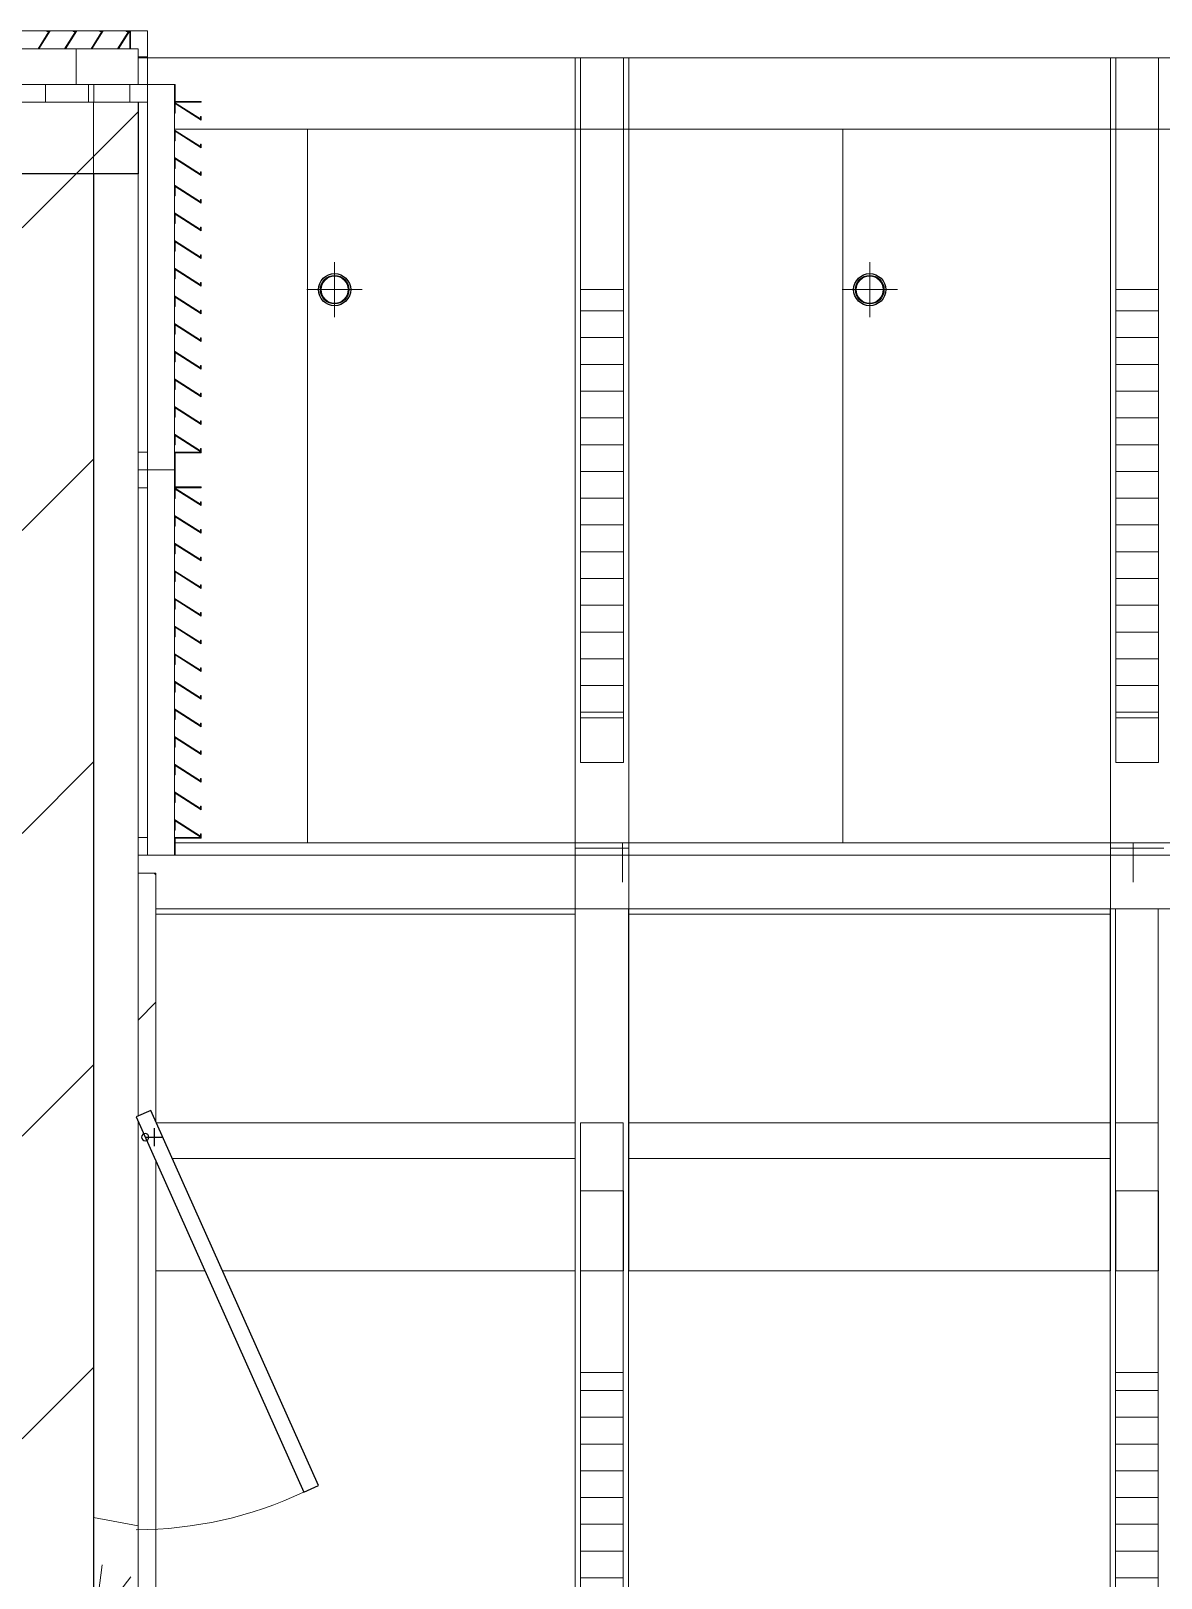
# Model space of a CAD drawing. Header units: millimetres. Extents: x 984 to 425800, y -34355 to 59419.
# Drawn here: x 334565 to 337734, y -13459 to -9123 of the extents above; entities that cross this region are included whole.
import ezdxf

# ---------------------------------------------------------------- set-up
doc = ezdxf.new("R2010")
doc.units = ezdxf.units.MM
for name, color, linetype, lineweight in [('A-DETL-GENF', 2, 'Continuous', 35), ('A-DOOR', 3, 'Continuous', 25), ('A-DOOR-E', 2, 'Continuous', 25), ('A-DOOR-OPNG', 2, 'Continuous', 9), ('A-GENM', 1, 'Continuous', 9), ('A-GLAZ-CURT', 2, 'Continuous', 9), ('A-GLAZ-CWMG', 2, 'Continuous', 9), ('A-WALL', 5, 'Continuous', 9), ('A-WALL-FNSH', 2, 'Continuous', 9), ('A-WALL-PATT', 1, 'Continuous', 9), ('E-LITE-EQPM', 2, 'Continuous', 9), ('WALL-E', 2, 'Continuous', 9)]:
    doc.layers.add(name, color=color, linetype=linetype, lineweight=lineweight)
pattern_1 = [(45, (1017098.17, 0), (-424.26407, 424.26407), [])]

# ---------------------------------------------------------------- blocks, each defined once
blk = doc.blocks.new('DPA_CP_Entrance Louver Grill Vertical Z - Louver Grill Vertical Z-18397986-4110-01 GROUND LEVEL - REFLECTED CEILING PLAN')
at = {"layer": 'A-GLAZ-CURT'}
for p, q in [((716, 0), (716, -50)), ((716, -50), (716, -25)), ((716, -50), (716, -110)), ((716, -110), (716, -50)), ((716, -50), (716, -110)), ((716, -110), (716, -50))]:
    blk.add_line(p, q, dxfattribs=at)
blk = doc.blocks.new('DPA_CP_Entrance Louver Grill Vertical Z - Louver Grill Vertical Z-V12-4110-01 GROUND LEVEL - REFLECTED CEILING PLAN')
at = {"layer": 'A-GLAZ-CURT'}
for p, q in [((-716, -50), (-716, 0)), ((716, 0), (716, -50)), ((-716, -25), (-716, -50)), ((716, -50), (716, -25)), ((-716, -50), (-716, -110)), ((-716, -110), (-716, -50)), ((-716, -50), (-716, -110)), ((-716, -110), (-716, -50)), ((716, -50), (716, -110)), ((716, -110), (716, -50)), ((716, -50), (716, -110)), ((716, -110), (716, -50))]:
    blk.add_line(p, q, dxfattribs=at)
blk = doc.blocks.new('DPA_CP_Entrance Louver Grill Vertical Z - Louver Grill Vertical Z-V18-4110-01 GROUND LEVEL - REFLECTED CEILING PLAN')
at = {"layer": 'A-GLAZ-CURT'}
for p, q in [((-716, -50), (-716, 0)), ((-716, -25), (-716, -50)), ((-716, -50), (-716, -110)), ((-716, -110), (-716, -50)), ((-716, -50), (-716, -110)), ((-716, -110), (-716, -50))]:
    blk.add_line(p, q, dxfattribs=at)
blk = doc.blocks.new('DPA_CP_Entrance Louver Grill Vertical Z - Louver Grill Vertical Z-18398246-4110-01 GROUND LEVEL - REFLECTED CEILING PLAN')
at = {"layer": 'A-GLAZ-CURT'}
for p, q in [((-492, 127), (-492, 200)), ((-492, 200), (-490, 200)), ((-490, 200), (-490, 125)), ((490, 125), (490, 200)), ((490, 200), (492, 200)), ((492, 200), (492, 127)), ((-540, 125), (-540, 127)), ((-540, 127), (-492, 127)), ((-490, 125), (-540, 125)), ((-540, 125), (-540, 50)), ((540, 125), (-540, 125)), ((540, 125), (490, 125)), ((492, 127), (540, 127)), ((540, 127), (540, 125)), ((540, 50), (540, 125)), ((-540, 50), (-490, 50)), ((-540, 0), (-540, 50)), ((-540, 50), (540, 50)), ((-490, 50), (-490, 0)), ((490, 50), (540, 50)), ((490, 23.3), (490, 50)), ((540, 50), (540, 23.3)), ((-490, 0), (-540, 0))]:
    blk.add_line(p, q, dxfattribs=at)
blk = doc.blocks.new('DPA_CP_Entrance Louver Grill Vertical Z - Louver Grill Vertical Z-V19-4110-01 GROUND LEVEL - REFLECTED CEILING PLAN')
at = {"layer": 'A-GLAZ-CURT'}
for p, q in [((-492, 127), (-492, 200)), ((-492, 200), (-490, 200)), ((-490, 200), (-490, 125)), ((490, 125), (490, 200)), ((490, 200), (492, 200)), ((492, 200), (492, 127)), ((-540, 125), (-540, 127)), ((-540, 127), (-492, 127)), ((-490, 125), (-540, 125)), ((-540, 125), (-540, 50)), ((540, 125), (-540, 125)), ((540, 125), (490, 125)), ((492, 127), (540, 127)), ((540, 127), (540, 125)), ((540, 50), (540, 125)), ((-540, 50), (-490, 50)), ((-540, 23.3), (-540, 50)), ((-540, 50), (540, 50)), ((-490, 50), (-490, 23.3)), ((490, 50), (540, 50)), ((490, 23.3), (490, 50)), ((540, 50), (540, 23.3))]:
    blk.add_line(p, q, dxfattribs=at)
blk = doc.blocks.new('System Panel - Facade_Solid Panel 100mm-18104328-4110-01 GROUND LEVEL - REFLECTED CEILING PLAN')
at = {"layer": 'A-GLAZ-CURT'}
for p, q in [((-630, 50), (-630, 150)), ((-630, 150), (630, 150)), ((630, 150), (630, 50)), ((630, 50), (-630, 50))]:
    blk.add_line(p, q, dxfattribs=at)
blk = doc.blocks.new('System Panel - Facade_Solid Panel 100mm-17609121-4110-01 GROUND LEVEL - REFLECTED CEILING PLAN')
at = {"layer": 'A-GLAZ-CURT'}
for p, q in [((-86.7, 50), (-86.7, 150)), ((-86.7, 150), (86.7, 150)), ((86.7, 150), (86.7, 50)), ((86.7, 50), (-86.7, 50))]:
    blk.add_line(p, q, dxfattribs=at)
blk = doc.blocks.new('DPA_CP_Entrance Canopy Lower - Depth 4200-V28-4110-01 GROUND LEVEL - REFLECTED CEILING PLAN')
at = {"layer": 'A-GLAZ-CURT'}
for p, q in [((-678757, -9198), (-677257, -9198)), ((-678757, -9198), (-677257, -9198)), ((-678757, -9398), (-678757, -11398)), ((-678757, -9398), (-677257, -9398)), ((-678006.7, -9398), (-677991.7, -9398)), ((-677871.7, -9398), (-677856.7, -9398)), ((-677257, -11398), (-677257, -9398)), ((-678757, -11398), (-677257, -11398)), ((-678006.7, -11398), (-677856.7, -11398))]:
    blk.add_line(p, q, dxfattribs=at)
blk = doc.blocks.new('DPA_CP_Entrance Canopy Lower - Depth 4200-18126985-4110-01 GROUND LEVEL - REFLECTED CEILING PLAN')
at = {"layer": 'A-GLAZ-CURT'}
for p, q in [((-682130.7, -9198), (-681757, -9198)), ((-682130.7, -9198), (-681757, -9198)), ((-682130.7, -9398), (-682130.7, -11398)), ((-682130.7, -9398), (-681757, -9398)), ((-681757, -11398), (-681757, -9398)), ((-682130.7, -11398), (-681757, -11398))]:
    blk.add_line(p, q, dxfattribs=at)
blk = doc.blocks.new('DPA_AC-SG-PI - A1_1200x1300 mm-11371312-4110-01 GROUND LEVEL - REFLECTED CEILING PLAN')
at = {"layer": 'A-DOOR'}
for p, q in [((-500, -5), (-500, 45)), ((-525, 20), (-475, 20))]:
    blk.add_line(p, q, dxfattribs=at)
for start, end in [(0, 180), (180, 360)]:
    blk.add_arc((-500, -5), 10, start, end, dxfattribs=at)
at = {"layer": 'A-DOOR-E'}
for p, q in [((476.5, 480.9), (-575, 11.1)), ((494.9, 439.9), (476.5, 480.9)), ((-556.6, -30), (494.9, 439.9)), ((-575, 11.1), (-556.6, -30))]:
    blk.add_line(p, q, dxfattribs=at)
at = {"layer": 'A-DOOR-OPNG'}
blk.add_arc((-500, -30.2), 1100, 0, 25.2558, dxfattribs=at)
blk = doc.blocks.new('Rectangular Mullion - Entrance Louver Top-17623525-4110-01 GROUND LEVEL - REFLECTED CEILING PLAN')
at = {"layer": 'A-GLAZ-CWMG'}
for p, q in [((-682232.4, -11433), (-680874.4, -11433)), ((-681006.7, -11413), (-680874.4, -11413)), ((-681006.7, -11413), (-680874.4, -11413)), ((-681006.7, -11433), (-680874.4, -11433)), ((-682182.4, -11583), (-680874.4, -11583)), ((-681006.7, -11583), (-680874.4, -11583))]:
    blk.add_line(p, q, dxfattribs=at)
blk = doc.blocks.new('Rectangular Mullion - Entrance Louver Top-17623526-4110-01 GROUND LEVEL - REFLECTED CEILING PLAN')
at = {"layer": 'A-GLAZ-CWMG'}
for p, q in [((-680874.4, -11413), (-680856.7, -11413)), ((-680874.4, -11413), (-680856.7, -11413)), ((-680874.4, -11433), (-679442.3, -11433)), ((-680874.4, -11433), (-680856.7, -11433)), ((-679506.7, -11413), (-679442.3, -11413)), ((-679506.7, -11413), (-679442.3, -11413)), ((-679506.7, -11433), (-679442.3, -11433)), ((-680874.4, -11583), (-680856.7, -11583)), ((-680874.4, -11583), (-679442.3, -11583)), ((-679506.7, -11583), (-679442.3, -11583))]:
    blk.add_line(p, q, dxfattribs=at)
blk = doc.blocks.new('Rectangular Mullion - Entrance Louver Top-V109-4110-01 GROUND LEVEL - REFLECTED CEILING PLAN')
at = {"layer": 'A-GLAZ-CWMG'}
for p, q in [((-679442.3, -11413), (-679356.7, -11413)), ((-679442.3, -11413), (-679356.7, -11413)), ((-679442.3, -11433), (-678010.3, -11433)), ((-679442.3, -11433), (-679356.7, -11433)), ((-679442.3, -11583), (-679356.7, -11583)), ((-679442.3, -11583), (-678010.3, -11583))]:
    blk.add_line(p, q, dxfattribs=at)
blk = doc.blocks.new('DPA_CP_Entrance Louver Grill Vertical Z - Louver Grill Vertical Z-V119-4110-01 GROUND LEVEL - REFLECTED CEILING PLAN')
at = {"layer": 'A-GLAZ-CURT'}
for p, q in [((716, -50), (716, -25)), ((716, -25), (716, -50)), ((716, -50), (716, -110)), ((716, -110), (716, -50)), ((716, -50), (716, -110)), ((716, -110), (716, -50))]:
    blk.add_line(p, q, dxfattribs=at)
blk = doc.blocks.new('DPA_CP_Entrance Louver Grill Vertical Z - Louver Grill Vertical Z-V120-4110-01 GROUND LEVEL - REFLECTED CEILING PLAN')
at = {"layer": 'A-GLAZ-CURT'}
for p, q in [((-716, -25), (-716, -50)), ((-716, -50), (-716, -25)), ((716, -50), (716, -25)), ((716, -25), (716, -50)), ((-716, -50), (-716, -110)), ((-716, -110), (-716, -50)), ((-716, -50), (-716, -110)), ((-716, -110), (-716, -50)), ((716, -50), (716, -110)), ((716, -110), (716, -50)), ((716, -50), (716, -110)), ((716, -110), (716, -50))]:
    blk.add_line(p, q, dxfattribs=at)
blk = doc.blocks.new('DPA_CP_Entrance Louver Grill Vertical Z - Louver Grill Vertical Z-V121-4110-01 GROUND LEVEL - REFLECTED CEILING PLAN')
at = {"layer": 'A-GLAZ-CURT'}
for p, q in [((-716, -25), (-716, -50)), ((-716, -50), (-716, -25)), ((-716, -50), (-716, -110)), ((-716, -110), (-716, -50)), ((-716, -50), (-716, -110)), ((-716, -110), (-716, -50))]:
    blk.add_line(p, q, dxfattribs=at)
blk = doc.blocks.new('System Panel - DPA-AR_Metal Ceiling Rectangular Panel-12679260-4110-01 GROUND LEVEL - REFLECTED CEILING PLAN')
at = {"layer": 'A-GLAZ-CURT'}
for p, q in [((-682357.4, -12283), (-682357.4, -14683)), ((-682357.4, -14683), (-682357.4, -12283)), ((-682135.9, -12283), (-681007.4, -12283)), ((-681007.4, -12283), (-681007.4, -14683)), ((-681007.4, -14683), (-681007.4, -12598)), ((-682182.4, -14683), (-681007.4, -14683)), ((-681007.4, -14683), (-682182.4, -14683))]:
    blk.add_line(p, q, dxfattribs=at)
blk = doc.blocks.new('System Panel - DPA-AR_Metal Ceiling Rectangular Panel-V129-4110-01 GROUND LEVEL - REFLECTED CEILING PLAN')
at = {"layer": 'A-GLAZ-CURT'}
for p, q in [((-680857.4, -12283), (-680857.4, -14683)), ((-680857.4, -14683), (-680857.4, -12283)), ((-680857.4, -12283), (-679507.4, -12283)), ((-679507.4, -12283), (-679507.4, -14683)), ((-679507.4, -14683), (-679507.4, -12598)), ((-680857.4, -14683), (-679507.4, -14683)), ((-679507.4, -14683), (-680857.4, -14683))]:
    blk.add_line(p, q, dxfattribs=at)
blk = doc.blocks.new('DPA_CP_Metal Ceiling Luminaire - Linear Luminaire Entrance-V130-4110-01 GROUND LEVEL - REFLECTED CEILING PLAN')
at = {"layer": 'A-GLAZ-CURT'}
h = blk.add_hatch(dxfattribs=at)
h.set_pattern_fill('FP_14', color=256, style=0, pattern_type=2)
h.set_pattern_definition([(0, (-679466.046, -16082.944), (0, -75), [])])
h.paths.add_polyline_path([(-680872.4, -16482.9), (-680872.4, -15282.9), (-680992.4, -15282.9), (-680992.4, -16482.9)])
for p, q in [((-680992.4, -15282.9), (-680992.4, -16482.9)), ((-680872.4, -15282.9), (-680992.4, -15282.9)), ((-680992.4, -15282.9), (-680872.4, -15282.9)), ((-680992.4, -16482.9), (-680992.4, -15282.9)), ((-680872.4, -16482.9), (-680872.4, -15282.9)), ((-680872.4, -15282.9), (-680872.4, -16482.9)), ((-680992.4, -16482.9), (-680872.4, -16482.9)), ((-680872.4, -16482.9), (-680992.4, -16482.9))]:
    blk.add_line(p, q, dxfattribs=at)
blk = doc.blocks.new('DPA_CP_Metal Ceiling Panel - Vertical Panel Entrance-V132-4110-01 GROUND LEVEL - REFLECTED CEILING PLAN')
at = {"layer": 'A-GLAZ-CURT'}
for p, q in [((-680992.4, -12182.9), (-680872.4, -12182.9)), ((-680992.4, -12182.9), (-680992.4, -12882.9)), ((-680992.4, -12182.9), (-680992.4, -12882.9)), ((-680872.4, -12182.9), (-680992.4, -12182.9)), ((-680992.4, -12182.9), (-680872.4, -12182.9)), ((-680992.4, -12882.9), (-680992.4, -12182.9)), ((-680872.4, -12182.9), (-680872.4, -12882.9)), ((-680872.4, -12373), (-680872.4, -12182.9)), ((-680872.4, -12182.9), (-680872.4, -12882.9)), ((-680872.4, -12882.9), (-680872.4, -12598)), ((-680992.4, -12882.9), (-680872.4, -12882.9)), ((-680992.4, -12882.9), (-680872.4, -12882.9)), ((-680872.4, -12882.9), (-680992.4, -12882.9))]:
    blk.add_line(p, q, dxfattribs=at)
blk = doc.blocks.new('System Panel - DPA-AR_Metal Ceiling Rectangular Panel-V138-4110-01 GROUND LEVEL - REFLECTED CEILING PLAN')
at = {"layer": 'A-GLAZ-CURT'}
for p, q in [((-682357.4, -12183), (-682357.4, -12283)), ((-682357.4, -12283), (-682357.4, -12183)), ((-682180.6, -12183), (-681007.4, -12183)), ((-681007.4, -12183), (-681007.4, -12283)), ((-681007.4, -12283), (-682135.9, -12283))]:
    blk.add_line(p, q, dxfattribs=at)
blk = doc.blocks.new('System Panel - DPA-AR_Metal Ceiling Rectangular Panel-V139-4110-01 GROUND LEVEL - REFLECTED CEILING PLAN')
at = {"layer": 'A-GLAZ-CURT'}
for p, q in [((-680857.4, -12183), (-680857.4, -12283)), ((-680857.4, -12283), (-680857.4, -12183)), ((-680857.4, -12183), (-679507.4, -12183)), ((-679507.4, -12183), (-679507.4, -12283)), ((-679507.4, -12283), (-680857.4, -12283))]:
    blk.add_line(p, q, dxfattribs=at)
blk = doc.blocks.new('DPA_CP_Metal Ceiling Panel - Vertical Panel Entrance-V188-4110-01 GROUND LEVEL - REFLECTED CEILING PLAN')
at = {"layer": 'A-GLAZ-CURT'}
for p, q in [((-679492.4, -11583), (-679372.4, -11583)), ((-679492.4, -11583), (-679492.4, -12182.9)), ((-679492.4, -11583), (-679492.4, -12182.9)), ((-679372.4, -11583), (-679492.4, -11583)), ((-679492.4, -11583), (-679372.4, -11583)), ((-679492.4, -12182.9), (-679492.4, -11583)), ((-679372.4, -11583), (-679372.4, -12182.9)), ((-679372.4, -12182.9), (-679372.4, -11583)), ((-679372.4, -11583), (-679372.4, -12182.9)), ((-679492.4, -12182.9), (-679372.4, -12182.9)), ((-679492.4, -12182.9), (-679372.4, -12182.9)), ((-679372.4, -12182.9), (-679492.4, -12182.9))]:
    blk.add_line(p, q, dxfattribs=at)
blk = doc.blocks.new('System Panel - DPA-AR_Metal Ceiling Rectangular Panel-V189-4110-01 GROUND LEVEL - REFLECTED CEILING PLAN')
at = {"layer": 'A-GLAZ-CURT'}
for p, q in [((-680857.4, -11583), (-680857.4, -12183)), ((-680857.4, -12183), (-680857.4, -11583)), ((-680857.4, -11583), (-679507.4, -11583)), ((-679507.4, -11583), (-679507.4, -12183)), ((-679507.4, -12183), (-680857.4, -12183))]:
    blk.add_line(p, q, dxfattribs=at)
blk = doc.blocks.new('System Panel - DPA-AR_Metal Ceiling Rectangular Panel-V190-4110-01 GROUND LEVEL - REFLECTED CEILING PLAN')
at = {"layer": 'A-GLAZ-CURT'}
for p, q in [((-682357.4, -12183), (-682357.4, -11583)), ((-682182.4, -11583), (-681007.4, -11583)), ((-681007.4, -11583), (-681007.4, -12183)), ((-682357.4, -11683), (-682357.4, -12183)), ((-681007.4, -12183), (-682180.6, -12183))]:
    blk.add_line(p, q, dxfattribs=at)
blk = doc.blocks.new('GM_Louver Grill Vertical Z - Z Profile-18333757-4110-01 GROUND LEVEL - REFLECTED CEILING PLAN')
at = {"layer": 'A-GENM'}
for p, q in [((0.1, 0), (46.4, 73)), ((50, 75), (3.7, 2)), ((40, 73), (40, 75)), ((40, 75), (50, 75)), ((46.4, 73), (40, 73)), ((30, 0), (0.1, 0)), ((3.7, 2), (30, 2)), ((30, 2), (30, 0))]:
    blk.add_line(p, q, dxfattribs=at)
blk = doc.blocks.new('System Panel - DPA-AR_Metal Ceiling Rectangular Panel-12681539-4110-01 GROUND LEVEL - REFLECTED CEILING PLAN')
at = {"layer": 'A-GLAZ-CURT'}
for p, q in [((-682182.4, -11598), (-681006.7, -11598)), ((-681006.7, -12598), (-681006.7, -11598)), ((-681006.7, -11598), (-681006.7, -12598)), ((-682044.5, -12598), (-682182.4, -12598)), ((-681006.7, -12598), (-681995.2, -12598))]:
    blk.add_line(p, q, dxfattribs=at)
blk = doc.blocks.new('System Panel - DPA-AR_Metal Ceiling Rectangular Panel-V193-4110-01 GROUND LEVEL - REFLECTED CEILING PLAN')
at = {"layer": 'A-GLAZ-CURT'}
for p, q in [((-680856.7, -12598), (-680856.7, -11598)), ((-680856.7, -11598), (-679506.7, -11598)), ((-679506.7, -12598), (-679506.7, -11598)), ((-679506.7, -11598), (-679506.7, -12598)), ((-679506.7, -12598), (-680856.7, -12598))]:
    blk.add_line(p, q, dxfattribs=at)
blk = doc.blocks.new('System Panel - DPA-AR_Metal Ceiling Rectangular Panel-V194-4110-01 GROUND LEVEL - REFLECTED CEILING PLAN')
at = {"layer": 'A-GLAZ-CURT'}
for p, q in [((-679506.7, -9198), (-680856.7, -9198)), ((-680856.7, -9198), (-680856.7, -9398)), ((-680856.7, -11598), (-680856.7, -9198)), ((-680856.7, -9198), (-679506.7, -9198)), ((-679506.7, -9398), (-679506.7, -9198)), ((-679506.7, -9198), (-679506.7, -11598)), ((-680856.7, -11398), (-680856.7, -11433)), ((-679506.7, -11433), (-679506.7, -11398)), ((-679506.7, -11598), (-680856.7, -11598)), ((-679506.7, -11598), (-679506.7, -11583))]:
    blk.add_line(p, q, dxfattribs=at)
blk = doc.blocks.new('System Panel - DPA-AR_Metal Ceiling Rectangular Panel-V195-4110-01 GROUND LEVEL - REFLECTED CEILING PLAN')
at = {"layer": 'A-GLAZ-CURT'}
for p, q in [((-681006.7, -9198), (-682232.4, -9198)), ((-682232.4, -9198), (-681006.7, -9198)), ((-681006.7, -9398), (-681006.7, -9198)), ((-681006.7, -9198), (-681006.7, -11598)), ((-682356.7, -9273), (-682356.7, -9323)), ((-682356.7, -9323), (-682356.7, -9273)), ((-681006.7, -11433), (-681006.7, -11398)), ((-681006.7, -11598), (-682182.4, -11598)), ((-681006.7, -11598), (-681006.7, -11583))]:
    blk.add_line(p, q, dxfattribs=at)
blk = doc.blocks.new('DPA_CP_Metal Ceiling Panel - Vertical Panel Entrance-12681695-4110-01 GROUND LEVEL - REFLECTED CEILING PLAN')
at = {"layer": 'A-GLAZ-CURT'}
for p, q in [((-680991.7, -9198), (-680871.7, -9198)), ((-680991.7, -9198), (-680991.7, -11173)), ((-680991.7, -9198), (-680991.7, -9398)), ((-680871.7, -9198), (-680991.7, -9198)), ((-680991.7, -9198), (-680871.7, -9198)), ((-680991.7, -11173), (-680991.7, -9198)), ((-680871.7, -9198), (-680871.7, -11173)), ((-680871.7, -9398), (-680871.7, -9198)), ((-680871.7, -9198), (-680871.7, -11173)), ((-680991.7, -11173), (-680871.7, -11173)), ((-680871.7, -11173), (-680991.7, -11173))]:
    blk.add_line(p, q, dxfattribs=at)
blk = doc.blocks.new('DPA_CP_Metal Ceiling Luminaire - Linear Luminaire Entrance-V144-4110-01 GROUND LEVEL - REFLECTED CEILING PLAN')
at = {"layer": 'A-GLAZ-CURT'}
h = blk.add_hatch(dxfattribs=at)
h.set_pattern_fill('FP_19', color=256, style=0, pattern_type=2)
h.set_pattern_definition([(0, (-868791.046, 10942.52), (0, -75), [])])
h.paths.add_polyline_path([(-870197.4, 10542.5), (-870197.4, 11742.5), (-870317.4, 11742.5), (-870317.4, 10542.5), (-870225.5, 10542.5)])
for p, q in [((-870317.4, 11742.5), (-870197.4, 11742.5)), ((-870317.4, 10542.5), (-870317.4, 11742.5)), ((-870197.4, 11742.5), (-870197.4, 10542.5)), ((-870197.4, 10542.5), (-870317.4, 10542.5))]:
    blk.add_line(p, q, dxfattribs=at)
blk = doc.blocks.new('DPA_CP_Metal Ceiling Panel - Vertical Panel Entrance-17541638-4110-01 GROUND LEVEL - REFLECTED CEILING PLAN')
at = {"layer": 'A-GLAZ-CURT'}
for p, q in [((-682491.7, -9273), (-682491.7, -9323)), ((-682491.7, -9273), (-682491.7, -9323)), ((-682491.7, -9323), (-682491.7, -9273)), ((-682371.7, -9273), (-682371.7, -9323)), ((-682371.7, -9323), (-682371.7, -9273)), ((-682371.7, -9273), (-682371.7, -9323))]:
    blk.add_line(p, q, dxfattribs=at)
blk = doc.blocks.new('D1 - D1-12676964-4110-01 GROUND LEVEL - REFLECTED CEILING PLAN')
at = {"layer": 'A-DETL-GENF', "lineweight": 25}
for radius in [45, 40]:
    blk.add_circle((0, 0), radius, dxfattribs=at)
at = {"layer": 'E-LITE-EQPM'}
for p, q in [((0, 77.5), (0, -77.5)), ((-77.5, 0), (77.5, 0))]:
    blk.add_line(p, q, dxfattribs=at)
blk.add_circle((0, 0), 38, dxfattribs=at)
blk = doc.blocks.new('DPA_CP_Metal Ceiling Panel - Vertical Panel Entrance-V200-4110-01 GROUND LEVEL - REFLECTED CEILING PLAN')
at = {"layer": 'A-GLAZ-CURT'}
for p, q in [((-680991.7, -12373), (-680871.7, -12373)), ((-680991.7, -12373), (-680991.7, -12598)), ((-680991.7, -12373), (-680871.7, -12373)), ((-680991.7, -12598), (-680991.7, -12373)), ((-680871.7, -12373), (-680871.7, -12598)), ((-680871.7, -12598), (-680871.7, -12373)), ((-680871.7, -12373), (-680871.7, -12598)), ((-680991.7, -12598), (-680871.7, -12598)), ((-680871.7, -12598), (-680991.7, -12598))]:
    blk.add_line(p, q, dxfattribs=at)
blk = doc.blocks.new('DPA_CP_Entrance Louver Grill Vertical Z - Louver Grill Vertical Z-V214-4110-01 GROUND LEVEL - REFLECTED CEILING PLAN')
at = {"layer": 'A-GLAZ-CURT'}
for p, q in [((-695.6, 200), (-695.6, 150)), ((-695.6, 150), (-695.6, 200)), ((-695.6, 200), (-693.6, 200)), ((-693.6, 150), (-693.6, 200)), ((-693.6, 200), (-693.6, 150)), ((693.6, 200), (693.6, 150)), ((693.6, 150), (693.6, 200)), ((693.6, 200), (695.6, 200)), ((695.6, 150), (695.6, 200)), ((695.6, 200), (695.6, 150)), ((743.6, 127), (716.9, 127)), ((716.9, 127), (743.6, 127)), ((716.9, 125), (743.6, 125)), ((743.6, 125), (716.9, 125)), ((743.6, 125), (716.9, 125)), ((743.6, 125), (716.9, 125)), ((743.6, 125), (716.9, 125)), ((743.6, 125), (716.9, 125)), ((743.6, 125), (743.6, 127)), ((743.6, 127), (743.6, 125)), ((743.6, 50), (743.6, 125)), ((-743.6, 50), (-743.6, 0)), ((-693.6, 50), (-743.6, 50)), ((-743.6, 50), (-693.6, 50)), ((-743.6, 0), (-743.6, 50)), ((-743.6, 50), (743.6, 50)), ((457.6, 50), (-743.6, 50)), ((-743.6, 50), (457.6, 50)), ((457.6, 50), (-743.6, 50)), ((-693.6, 0), (-693.6, 50)), ((-693.6, 50), (-693.6, 0)), ((592.6, 50), (577.6, 50)), ((577.6, 50), (592.6, 50)), ((592.6, 50), (577.6, 50)), ((693.6, 50), (743.6, 50)), ((693.6, 0), (693.6, 50)), ((743.6, 50), (743.6, 0)), ((-743.6, 0), (-693.6, 0)), ((-693.6, 0), (-743.6, 0)), ((743.6, 0), (693.6, 0))]:
    blk.add_line(p, q, dxfattribs=at)
blk = doc.blocks.new('GM_Louver Grill Vertical Z - Z Profile-12310198-4110-01 GROUND LEVEL - REFLECTED CEILING PLAN')
at = {"layer": 'A-GENM'}
for p, q in [((46.4, 73), (15.9, 25)), ((15.9, 25), (46.4, 73)), ((18.3, 25), (50, 75)), ((50, 75), (18.3, 25)), ((50, 75), (40, 75)), ((40, 75), (40, 73)), ((40, 73), (40, 75)), ((40, 75), (50, 75)), ((40, 73), (46.4, 73)), ((46.4, 73), (40, 73))]:
    blk.add_line(p, q, dxfattribs=at)
blk = doc.blocks.new('GM_Louver Grill Vertical Z - Z Profile-18333892-4110-01 GROUND LEVEL - REFLECTED CEILING PLAN')
at = {"layer": 'A-GENM'}
for p, q in [((50, 75), (40, 75)), ((40, 75), (50, 75))]:
    blk.add_line(p, q, dxfattribs=at)
blk = doc.blocks.new('Rectangular Mullion - 50x200-17623913-4110-01 GROUND LEVEL - REFLECTED CEILING PLAN')
at = {"layer": 'A-GLAZ-CWMG'}
for p, q in [((-683692.9, -9123), (-682205.7, -9123)), ((-683692.9, -9123), (-682205.7, -9123)), ((-682205.7, -9198), (-682205.7, -9123)), ((-682205.7, -9123), (-682205.7, -9198)), ((-682491.7, -9323), (-683692.9, -9323)), ((-683692.9, -9323), (-682491.7, -9323)), ((-682356.7, -9323), (-682371.7, -9323)), ((-682371.7, -9323), (-682356.7, -9323))]:
    blk.add_line(p, q, dxfattribs=at)

msp = doc.modelspace()

# ---------------------------------------------------------------- hatches: boundary and pattern name
at = {"layer": 'A-WALL-PATT'}
h = msp.add_hatch(dxfattribs=at)
h.set_pattern_fill('FP_2', color=256, style=0, pattern_type=2)
h.set_pattern_definition(pattern_1)
h.paths.add_polyline_path([(334279.2, -9523), (334865.8, -9523), (334865.8, -9323), (322692.5, -9323), (322692.5, -9523), (333552.8, -9523)])
h = msp.add_hatch(dxfattribs=at)
h.set_pattern_fill('FP_2', color=256, style=0, pattern_type=2)
h.set_pattern_definition(pattern_1)
h.paths.add_polyline_path([(334740.8, -17123), (334740.8, -9323), (334540.8, -9323), (334540.8, -17123)])
h = msp.add_hatch(dxfattribs=at)
h.set_pattern_fill('FP_4', color=256, angle=130, style=0, pattern_type=2)
h.set_pattern_definition([(40, (334740.8, -13590.5), (-318.8, 3643.7), [381, -4191]), (95, (334740.8, -13590.5), (3821, -705), [304.8, -3352.8]), (349.55, (334714.2, -13287), (3502.3, 2938.9), [323.8, -3561.8]), (43.82, (335757, -13590.5), (-841, 5421.6), [571.5, -6286.5]), (353.36, (335686.7, -13138.7), (4948.6, 4748), [485.7, -5342.7]), (98.82, (335757, -13590.5), (4948.5, 4748), [457.2, -5029.2]), (69, (335502.8, -13082.5), (-2045.3, 3032.3), [381, -4191]), (124, (335502.8, -13082.5), (3683.8, 1236), [304.8, -3352.8]), (18.55, (335332.4, -12829.8), (1638.4, 4268.3), [323.8, -3561.8]), (52.5, (334740.8, -13590.5), (1691.1, 61.77), [167.64, -3144.5, 167.64, -6601.46]), (52.5, (334740.8, -13590.5), (1691.1, 61.77), [-3479.8, -3235.96, 167.64, -3197.86]), (82.5, (334740.8, -13590.5), (2003.6, 1336.4), [167.64, -1772.9, 167.64, -4351]), (82.5, (334740.8, -13590.5), (2003.6, 1336.4), [-2108.2, -3068.3, 167.64, -1115.06]), (122.5, (334740.8, -14723.3), (-114.58, 2711.82), [167.64, -1102.36, 167.64, -9052.56]), (122.5, (334740.8, -14723.3), (-114.58, 2711.82), [-1437.64, -3794.76, 167.64, -5090.16]), (132.5, (334740.8, -15231.3), (508.5, 2962.6), [167.64, -1483.36, 167.64, -6197.6]), (132.5, (334740.8, -15231.3), (508.5, 2962.6), [-1818.64, -2463.8, 167.64, -3566.16])])
h.paths.add_polyline_path([(334740.8, -17858), (334865.8, -17858), (334865.8, -17832.9), (334740.8, -17832.9)])
h.paths.add_polyline_path([(334740.8, -17692.9), (334865.8, -17692.9), (334865.8, -9523), (334740.8, -9523), (334740.8, -16228.2)])
h = msp.add_hatch(dxfattribs=at)
h.set_pattern_fill('FP_7', color=256, style=0, pattern_type=2)
h.set_pattern_definition([(45, (1017098.2, 0), (-1060.6602, 1060.6602), []), (135, (1017098.2, 0), (-1060.6602, -1060.6602), [])])
h.paths.add_polyline_path([(334865.8, -17233), (334915.8, -17233), (334915.8, -12289.3), (334889.3, -12230.1), (334878.7, -12230.1), (334878.7, -12206.4), (334865.8, -12177.4), (334865.8, -16228.2)])
h.paths.add_polyline_path([(334915.8, -12179), (334915.8, -11483), (334865.8, -11483), (334867.5, -12163.4), (334901.9, -12148)])

# ---------------------------------------------------------------- linework, layer by layer
at = {"layer": 'A-WALL'}
for p, q in [((334540.8, -9323), (334740.8, -9323)), ((334740.8, -9323), (334865.8, -9323)), ((334740.8, -9323), (334865.8, -9323)), ((334740.8, -9323), (334740.8, -9523)), ((334865.8, -11483), (334865.8, -12123)), ((334865.8, -12123), (334865.8, -11483)), ((334865.8, -12123), (334865.8, -12164.1)), ((334865.8, -12164.1), (334865.8, -12123)), ((334865.8, -12177.4), (334865.8, -13323)), ((334865.8, -13323), (334865.8, -12177.4)), ((334865.8, -13323), (334865.8, -17233)), ((334865.8, -17233), (334865.8, -13323))]:
    msp.add_line(p, q, dxfattribs=at)
at = {"layer": 'A-WALL', "color": 7, "lineweight": 25}
for p, q in [((334865.8, -9323), (334865.8, -9523)), ((334865.8, -9323), (334865.8, -9523)), ((334740.8, -9523), (328110.8, -9523)), ((334865.8, -9523), (334740.8, -9523)), ((334740.8, -9523), (334740.8, -12123)), ((334740.8, -12123), (334740.8, -13323)), ((334740.8, -13323), (334740.8, -17123))]:
    msp.add_line(p, q, dxfattribs=at)
at = {"layer": 'A-WALL-FNSH', "color": 250}
for p, q in [((334740.8, -12123), (334740.8, -9523)), ((334865.8, -9523), (334865.8, -11483)), ((334865.8, -11483), (334915.8, -11483)), ((334915.8, -11483), (334915.8, -12123)), ((334740.8, -13323), (334740.8, -12123)), ((334915.8, -12123), (334915.8, -12179)), ((334915.8, -12289.3), (334915.8, -13323)), ((334740.8, -17692.9), (334740.8, -13323)), ((334915.8, -13323), (334915.8, -17182.9))]:
    msp.add_line(p, q, dxfattribs=at)
at = {"layer": 'WALL-E'}
msp.add_line((334540.8, -9323), (334740.8, -9323), dxfattribs=at)

# ---------------------------------------------------------------- block references
at = {"layer": 'A-DOOR-E', "rotation": 270}
msp.add_blockref('DPA_AC-SG-PI - A1_1200x1300 mm-11371312-4110-01 GROUND LEVEL - REFLECTED CEILING PLAN', (334890.8, -12723), dxfattribs=at)
at = {"layer": 'A-GENM'}
for name, p in [('GM_Louver Grill Vertical Z - Z Profile-12310198-4110-01 GROUND LEVEL - REFLECTED CEILING PLAN', (334569.6, -9198)), ('GM_Louver Grill Vertical Z - Z Profile-18333892-4110-01 GROUND LEVEL - REFLECTED CEILING PLAN', (334569.6, -9198)), ('GM_Louver Grill Vertical Z - Z Profile-12310198-4110-01 GROUND LEVEL - REFLECTED CEILING PLAN', (334643.9, -9198)), ('GM_Louver Grill Vertical Z - Z Profile-18333892-4110-01 GROUND LEVEL - REFLECTED CEILING PLAN', (334643.9, -9198)), ('GM_Louver Grill Vertical Z - Z Profile-12310198-4110-01 GROUND LEVEL - REFLECTED CEILING PLAN', (334718.2, -9198)), ('GM_Louver Grill Vertical Z - Z Profile-18333892-4110-01 GROUND LEVEL - REFLECTED CEILING PLAN', (334718.2, -9198)), ('GM_Louver Grill Vertical Z - Z Profile-12310198-4110-01 GROUND LEVEL - REFLECTED CEILING PLAN', (334792.5, -9198)), ('GM_Louver Grill Vertical Z - Z Profile-18333892-4110-01 GROUND LEVEL - REFLECTED CEILING PLAN', (334792.5, -9198))]:
    msp.add_blockref(name, p, dxfattribs=at)
at = {"layer": 'A-GENM', "rotation": 270.0000000000005}
for p in [(334967.5, -9323), (334967.5, -9400.5), (334967.5, -9478), (334967.5, -9555.5), (334967.5, -9633), (334967.5, -9710.5), (334967.5, -9788), (334967.5, -9865.5), (334967.5, -9943), (334967.5, -10020.5), (334967.5, -10098), (334967.5, -10175.5), (334967.5, -10253), (334967.5, -10403), (334967.5, -10480.5), (334967.5, -10558), (334967.5, -10635.5), (334967.5, -10713), (334967.5, -10790.5), (334967.5, -10868), (334967.5, -10945.5), (334967.5, -11023), (334967.5, -11100.5), (334967.5, -11178), (334967.5, -11255.5), (334967.5, -11333)]:
    msp.add_blockref('GM_Louver Grill Vertical Z - Z Profile-18333757-4110-01 GROUND LEVEL - REFLECTED CEILING PLAN', p, dxfattribs=at)
at = {"layer": 'A-GLAZ-CURT'}
for name, p in [('DPA_CP_Entrance Louver Grill Vertical Z - Louver Grill Vertical Z-V214-4110-01 GROUND LEVEL - REFLECTED CEILING PLAN', (334148.9, -9323)), ('System Panel - Facade_Solid Panel 100mm-18104328-4110-01 GROUND LEVEL - REFLECTED CEILING PLAN', (334062.5, -9323)), ('System Panel - Facade_Solid Panel 100mm-17609121-4110-01 GROUND LEVEL - REFLECTED CEILING PLAN', (334779.1, -9323)), ('System Panel - DPA-AR_Metal Ceiling Rectangular Panel-V195-4110-01 GROUND LEVEL - REFLECTED CEILING PLAN', (1017098.2, 0)), ('DPA_CP_Entrance Canopy Lower - Depth 4200-18126985-4110-01 GROUND LEVEL - REFLECTED CEILING PLAN', (1017098.2, 0)), ('DPA_CP_Entrance Canopy Lower - Depth 4200-V28-4110-01 GROUND LEVEL - REFLECTED CEILING PLAN', (1014098.2, 0)), ('DPA_CP_Metal Ceiling Panel - Vertical Panel Entrance-12681695-4110-01 GROUND LEVEL - REFLECTED CEILING PLAN', (1017098.2, 0)), ('System Panel - DPA-AR_Metal Ceiling Rectangular Panel-V194-4110-01 GROUND LEVEL - REFLECTED CEILING PLAN', (1017098.2, 0)), ('DPA_CP_Entrance Canopy Lower - Depth 4200-V28-4110-01 GROUND LEVEL - REFLECTED CEILING PLAN', (1015598.2, 0)), ('DPA_CP_Metal Ceiling Panel - Vertical Panel Entrance-12681695-4110-01 GROUND LEVEL - REFLECTED CEILING PLAN', (1018598.2, 0)), ('DPA_CP_Metal Ceiling Panel - Vertical Panel Entrance-17541638-4110-01 GROUND LEVEL - REFLECTED CEILING PLAN', (1017098.2, 0)), ('DPA_CP_Metal Ceiling Luminaire - Linear Luminaire Entrance-V144-4110-01 GROUND LEVEL - REFLECTED CEILING PLAN', (1206423.9, -21590.5)), ('DPA_CP_Metal Ceiling Luminaire - Linear Luminaire Entrance-V144-4110-01 GROUND LEVEL - REFLECTED CEILING PLAN', (1207923.9, -21590.5)), ('System Panel - DPA-AR_Metal Ceiling Rectangular Panel-V190-4110-01 GROUND LEVEL - REFLECTED CEILING PLAN', (1017098.2, 0)), ('System Panel - DPA-AR_Metal Ceiling Rectangular Panel-12681539-4110-01 GROUND LEVEL - REFLECTED CEILING PLAN', (1017098.2, 0)), ('System Panel - DPA-AR_Metal Ceiling Rectangular Panel-V189-4110-01 GROUND LEVEL - REFLECTED CEILING PLAN', (1017098.2, 0)), ('System Panel - DPA-AR_Metal Ceiling Rectangular Panel-V193-4110-01 GROUND LEVEL - REFLECTED CEILING PLAN', (1017098.2, 0)), ('DPA_CP_Metal Ceiling Panel - Vertical Panel Entrance-V188-4110-01 GROUND LEVEL - REFLECTED CEILING PLAN', (1017098.2, 0)), ('DPA_CP_Metal Ceiling Panel - Vertical Panel Entrance-V132-4110-01 GROUND LEVEL - REFLECTED CEILING PLAN', (1017098.2, 0)), ('DPA_CP_Metal Ceiling Panel - Vertical Panel Entrance-V132-4110-01 GROUND LEVEL - REFLECTED CEILING PLAN', (1018598.2, 0)), ('System Panel - DPA-AR_Metal Ceiling Rectangular Panel-V138-4110-01 GROUND LEVEL - REFLECTED CEILING PLAN', (1017098.2, 0)), ('System Panel - DPA-AR_Metal Ceiling Rectangular Panel-V139-4110-01 GROUND LEVEL - REFLECTED CEILING PLAN', (1017098.2, 0)), ('System Panel - DPA-AR_Metal Ceiling Rectangular Panel-12679260-4110-01 GROUND LEVEL - REFLECTED CEILING PLAN', (1017098.2, 0)), ('System Panel - DPA-AR_Metal Ceiling Rectangular Panel-V129-4110-01 GROUND LEVEL - REFLECTED CEILING PLAN', (1017098.2, 0)), ('DPA_CP_Metal Ceiling Panel - Vertical Panel Entrance-V200-4110-01 GROUND LEVEL - REFLECTED CEILING PLAN', (1017098.2, 0)), ('DPA_CP_Metal Ceiling Panel - Vertical Panel Entrance-V200-4110-01 GROUND LEVEL - REFLECTED CEILING PLAN', (1018598.2, 0)), ('DPA_CP_Metal Ceiling Luminaire - Linear Luminaire Entrance-V130-4110-01 GROUND LEVEL - REFLECTED CEILING PLAN', (1017098.2, 2400)), ('DPA_CP_Metal Ceiling Luminaire - Linear Luminaire Entrance-V130-4110-01 GROUND LEVEL - REFLECTED CEILING PLAN', (1018598.2, 2400))]:
    msp.add_blockref(name, p, dxfattribs=at)
for name, p, rotation in [('DPA_CP_Entrance Louver Grill Vertical Z - Louver Grill Vertical Z-18398246-4110-01 GROUND LEVEL - REFLECTED CEILING PLAN', (334842.5, -9813), 270.0000000000005), ('DPA_CP_Entrance Louver Grill Vertical Z - Louver Grill Vertical Z-V19-4110-01 GROUND LEVEL - REFLECTED CEILING PLAN', (334842.5, -10893), 270.0000000000005), ('DPA_CP_Entrance Louver Grill Vertical Z - Louver Grill Vertical Z-V12-4110-01 GROUND LEVEL - REFLECTED CEILING PLAN', (336939.8, -11508), 180), ('DPA_CP_Entrance Louver Grill Vertical Z - Louver Grill Vertical Z-V18-4110-01 GROUND LEVEL - REFLECTED CEILING PLAN', (335507.8, -11508), 180), ('DPA_CP_Entrance Louver Grill Vertical Z - Louver Grill Vertical Z-V120-4110-01 GROUND LEVEL - REFLECTED CEILING PLAN', (336939.8, -11508), 180), ('DPA_CP_Entrance Louver Grill Vertical Z - Louver Grill Vertical Z-V121-4110-01 GROUND LEVEL - REFLECTED CEILING PLAN', (335507.8, -11508), 180), ('DPA_CP_Entrance Louver Grill Vertical Z - Louver Grill Vertical Z-18397986-4110-01 GROUND LEVEL - REFLECTED CEILING PLAN', (338371.8, -11508), 180), ('DPA_CP_Entrance Louver Grill Vertical Z - Louver Grill Vertical Z-V119-4110-01 GROUND LEVEL - REFLECTED CEILING PLAN', (338371.8, -11508), 180)]:
    msp.add_blockref(name, p, dxfattribs=dict(at, rotation=rotation))
at = {"layer": 'A-GLAZ-CWMG'}
for name in ['Rectangular Mullion - 50x200-17623913-4110-01 GROUND LEVEL - REFLECTED CEILING PLAN', 'Rectangular Mullion - Entrance Louver Top-17623525-4110-01 GROUND LEVEL - REFLECTED CEILING PLAN', 'Rectangular Mullion - Entrance Louver Top-17623526-4110-01 GROUND LEVEL - REFLECTED CEILING PLAN', 'Rectangular Mullion - Entrance Louver Top-V109-4110-01 GROUND LEVEL - REFLECTED CEILING PLAN']:
    msp.add_blockref(name, (1017098.2, 0), dxfattribs=at)
at = {"layer": 'E-LITE-EQPM'}
for p in [(335416.8, -9848), (336916.8, -9848)]:
    msp.add_blockref('D1 - D1-12676964-4110-01 GROUND LEVEL - REFLECTED CEILING PLAN', p, dxfattribs=at)

doc.saveas('drawing.dxf')
